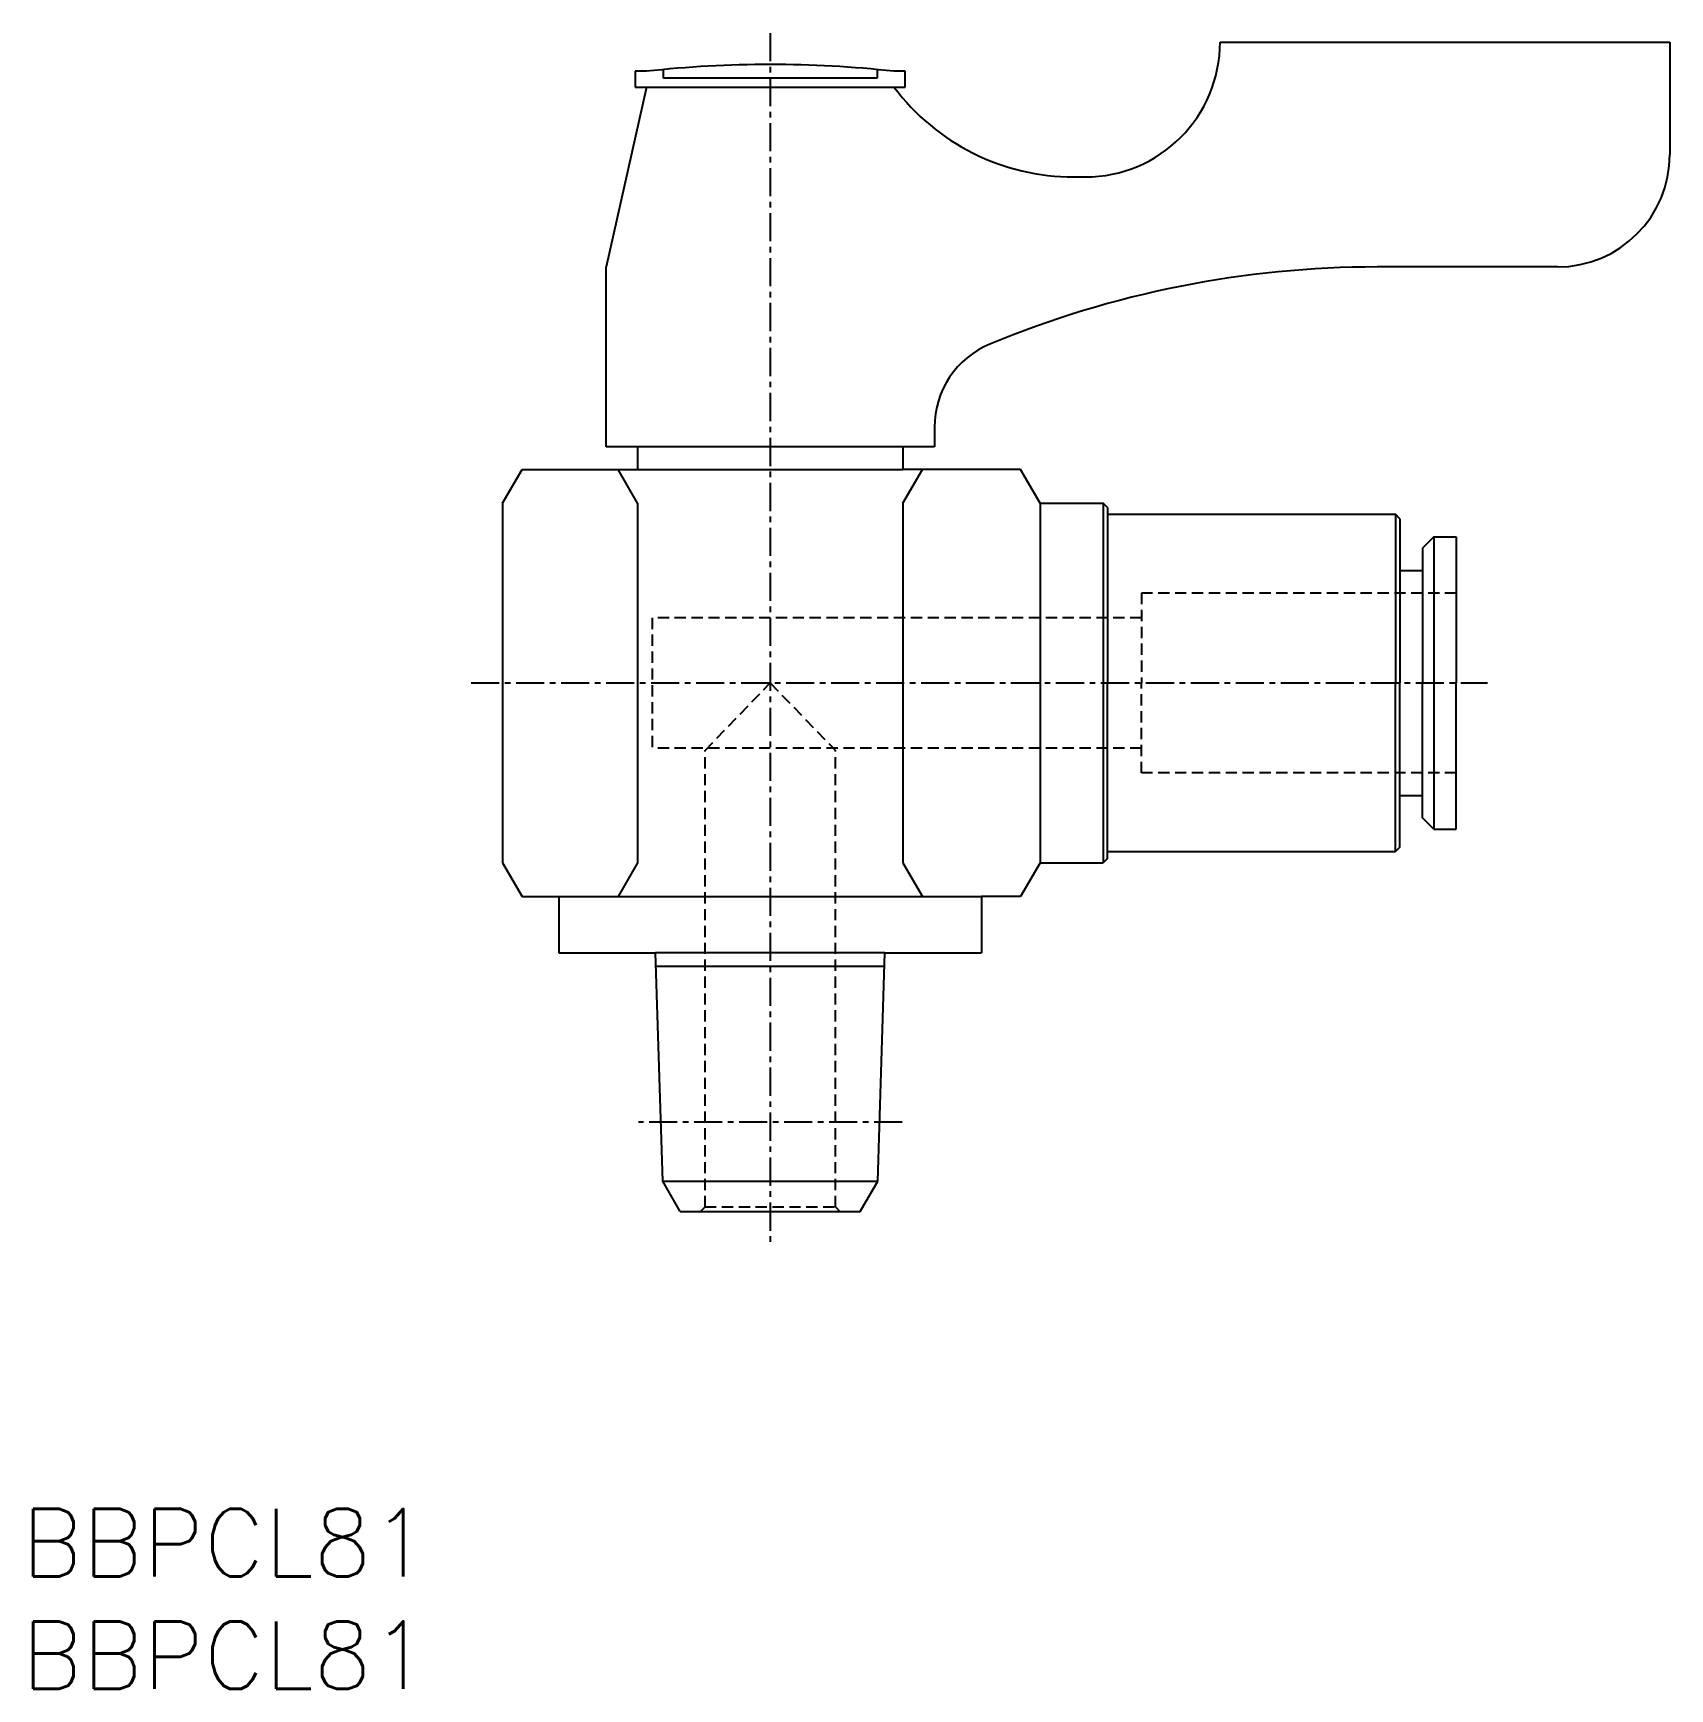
# Model space of a CAD drawing. Extents: x 0.5 to 73.3, y 0 to 73.6.
import ezdxf

# ---------------------------------------------------------------- set-up
doc = ezdxf.new("R2010")
doc.units = 0
doc.linetypes.add('CENTER', pattern=[2, 1.25, -0.25, 0.25, -0.25])
doc.linetypes.add('DASHED', pattern=[0.75, 0.5, -0.25])
doc.layers.get('0').update_dxf_attribs({"linetype": 'CONTINUOUS'})
doc.layers.add('CENTER', color=1, linetype='CENTER')
doc.styles.get("Standard").update_dxf_attribs({"font": 'txt.shx'})

# ---------------------------------------------------------------- blocks, each defined once
blk = doc.blocks.new('*U4')
at = {"color": 7, "linetype": 'CONTINUOUS'}
blk.add_text('BBPCL81', height=3, dxfattribs=at).set_placement((0, 5))
blk = doc.blocks.new('*U5')
at = {"color": 7, "linetype": 'CONTINUOUS'}
blk.add_text('BBPCL81', height=3, dxfattribs=at).set_placement((0, 0))

msp = doc.modelspace()

# ---------------------------------------------------------------- linework, layer by layer
at = {"color": 7, "linetype": 'CONTINUOUS'}
for p, q in [((53.289, 73.227), (73.289, 73.227)), ((73.289, 73.227), (73.289, 68.227)), ((27.789, 71.927), (27.289, 71.927)), ((27.289, 71.927), (27.289, 71.227)), ((28.539, 71.627), (28.539, 72.003)), ((38.039, 71.627), (28.539, 71.627)), ((38.039, 72.003), (38.039, 71.627)), ((39.289, 71.927), (38.789, 71.927)), ((39.289, 71.227), (39.289, 71.927)), ((27.789, 71.227), (25.989, 63.227)), ((27.289, 71.227), (28.939, 71.227)), ((27.789, 71.227), (38.789, 71.227)), ((37.639, 71.227), (39.289, 71.227)), ((46.789, 67.227), (47.289, 67.227)), ((25.989, 55.227), (25.989, 63.227)), ((68.289, 63.227), (60.289, 63.227)), ((40.589, 56.102), (40.589, 55.227)), ((27.389, 55.227), (25.989, 55.227)), ((27.389, 55.227), (27.389, 54.227)), ((39.189, 55.227), (27.389, 55.227)), ((39.189, 55.227), (39.189, 54.227)), ((40.589, 55.227), (39.189, 55.227)), ((21.389, 52.727), (22.255, 54.227)), ((22.255, 54.227), (27.389, 54.227)), ((27.389, 52.727), (26.523, 54.227)), ((27.389, 54.227), (39.189, 54.227)), ((44.423, 54.227), (39.189, 54.227)), ((39.189, 52.727), (40.055, 54.227)), ((45.289, 52.727), (44.423, 54.227)), ((21.389, 52.727), (21.389, 36.727)), ((27.389, 52.727), (27.389, 44.727)), ((39.189, 52.727), (39.189, 36.727)), ((45.289, 52.727), (45.289, 44.727)), ((45.289, 52.727), (48.089, 52.727)), ((48.289, 52.527), (48.089, 52.727)), ((48.089, 52.727), (48.089, 36.727)), ((48.289, 52.527), (48.289, 44.727)), ((48.289, 52.227), (61.089, 52.227)), ((61.289, 52.027), (61.089, 52.227)), ((61.089, 52.227), (61.089, 44.727)), ((61.289, 52.027), (61.289, 44.727)), ((62.789, 51.227), (62.289, 50.727)), ((62.789, 51.227), (63.789, 51.227)), ((62.789, 51.227), (62.789, 38.227)), ((63.789, 51.227), (63.789, 44.727)), ((62.289, 50.727), (62.289, 44.727)), ((61.289, 49.727), (62.289, 49.727)), ((27.389, 44.727), (27.389, 36.727)), ((45.289, 44.727), (45.289, 36.727)), ((48.289, 36.927), (48.289, 44.727)), ((61.089, 37.227), (61.089, 44.727)), ((61.289, 37.427), (61.289, 44.727)), ((62.289, 38.727), (62.289, 44.727)), ((63.789, 38.227), (63.789, 44.727)), ((61.289, 39.727), (62.289, 39.727)), ((62.789, 38.227), (62.289, 38.727)), ((62.789, 38.227), (63.789, 38.227)), ((48.289, 36.927), (48.089, 36.727)), ((48.289, 37.227), (61.089, 37.227)), ((61.289, 37.427), (61.089, 37.227)), ((21.389, 36.727), (22.255, 35.227)), ((27.389, 36.727), (26.523, 35.227)), ((39.189, 36.727), (40.055, 35.227)), ((45.289, 36.727), (44.423, 35.227)), ((45.289, 36.727), (48.089, 36.727)), ((22.255, 35.227), (23.889, 35.227)), ((23.889, 35.227), (23.889, 32.727)), ((23.889, 35.227), (42.689, 35.227)), ((42.689, 35.227), (42.689, 32.727)), ((44.423, 35.227), (42.689, 35.227)), ((23.889, 32.727), (28.19, 32.727)), ((28.507, 22.582), (28.19, 32.727)), ((38.388, 32.727), (28.19, 32.727)), ((38.071, 22.582), (38.388, 32.727)), ((38.388, 32.727), (42.689, 32.727)), ((38.37, 32.127), (28.208, 32.127)), ((29.289, 21.227), (28.507, 22.582)), ((28.507, 22.582), (38.071, 22.582)), ((37.289, 21.227), (38.071, 22.582)), ((29.289, 21.227), (37.289, 21.227))]:
    msp.add_line(p, q, dxfattribs=at)
at = {"color": 3, "linetype": 'DASHED'}
for p, q in [((63.789, 48.727), (49.789, 48.727)), ((49.789, 48.727), (49.789, 44.727)), ((49.789, 47.627), (28.039, 47.627)), ((28.039, 47.627), (28.039, 41.827)), ((30.389, 41.727), (33.289, 44.727)), ((33.289, 44.727), (36.189, 41.727)), ((49.789, 40.727), (49.789, 44.727)), ((49.789, 41.827), (28.039, 41.827)), ((30.389, 21.427), (30.389, 41.727)), ((36.189, 21.427), (36.189, 41.727)), ((63.789, 40.727), (49.789, 40.727)), ((30.189, 21.227), (30.389, 21.427)), ((30.389, 21.427), (36.189, 21.427)), ((36.189, 21.427), (36.389, 21.227))]:
    msp.add_line(p, q, dxfattribs=at)
at = {"color": 7, "linetype": 'CONTINUOUS'}
for centre, radius, start, end in [((47.289, 73.227), 6, 270, 0), ((33.289, 21.66), 50.567, 83.75574, 96.24426), ((46.789, 77.227), 10, 216.8699, 270), ((68.289, 68.227), 5, 270, 0), ((60.289, 18.227), 45, 90, 112.5151), ((44.589, 56.102), 4, 112.5151, 180)]:
    msp.add_arc(centre, radius, start, end, dxfattribs=at)
at = {"layer": 'CENTER', "color": 1, "linetype": 'CENTER'}
for p, q in [((33.289, 73.624), (33.289, 19.83)), ((19.992, 44.727), (65.186, 44.727)), ((39.153, 25.197), (27.425, 25.197))]:
    msp.add_line(p, q, dxfattribs=at)

# ---------------------------------------------------------------- block references
at = {"color": 7, "linetype": 'CONTINUOUS'}
for name in ['*U4', '*U5']:
    msp.add_blockref(name, (0, 0), dxfattribs=at)

doc.saveas('drawing.dxf')
